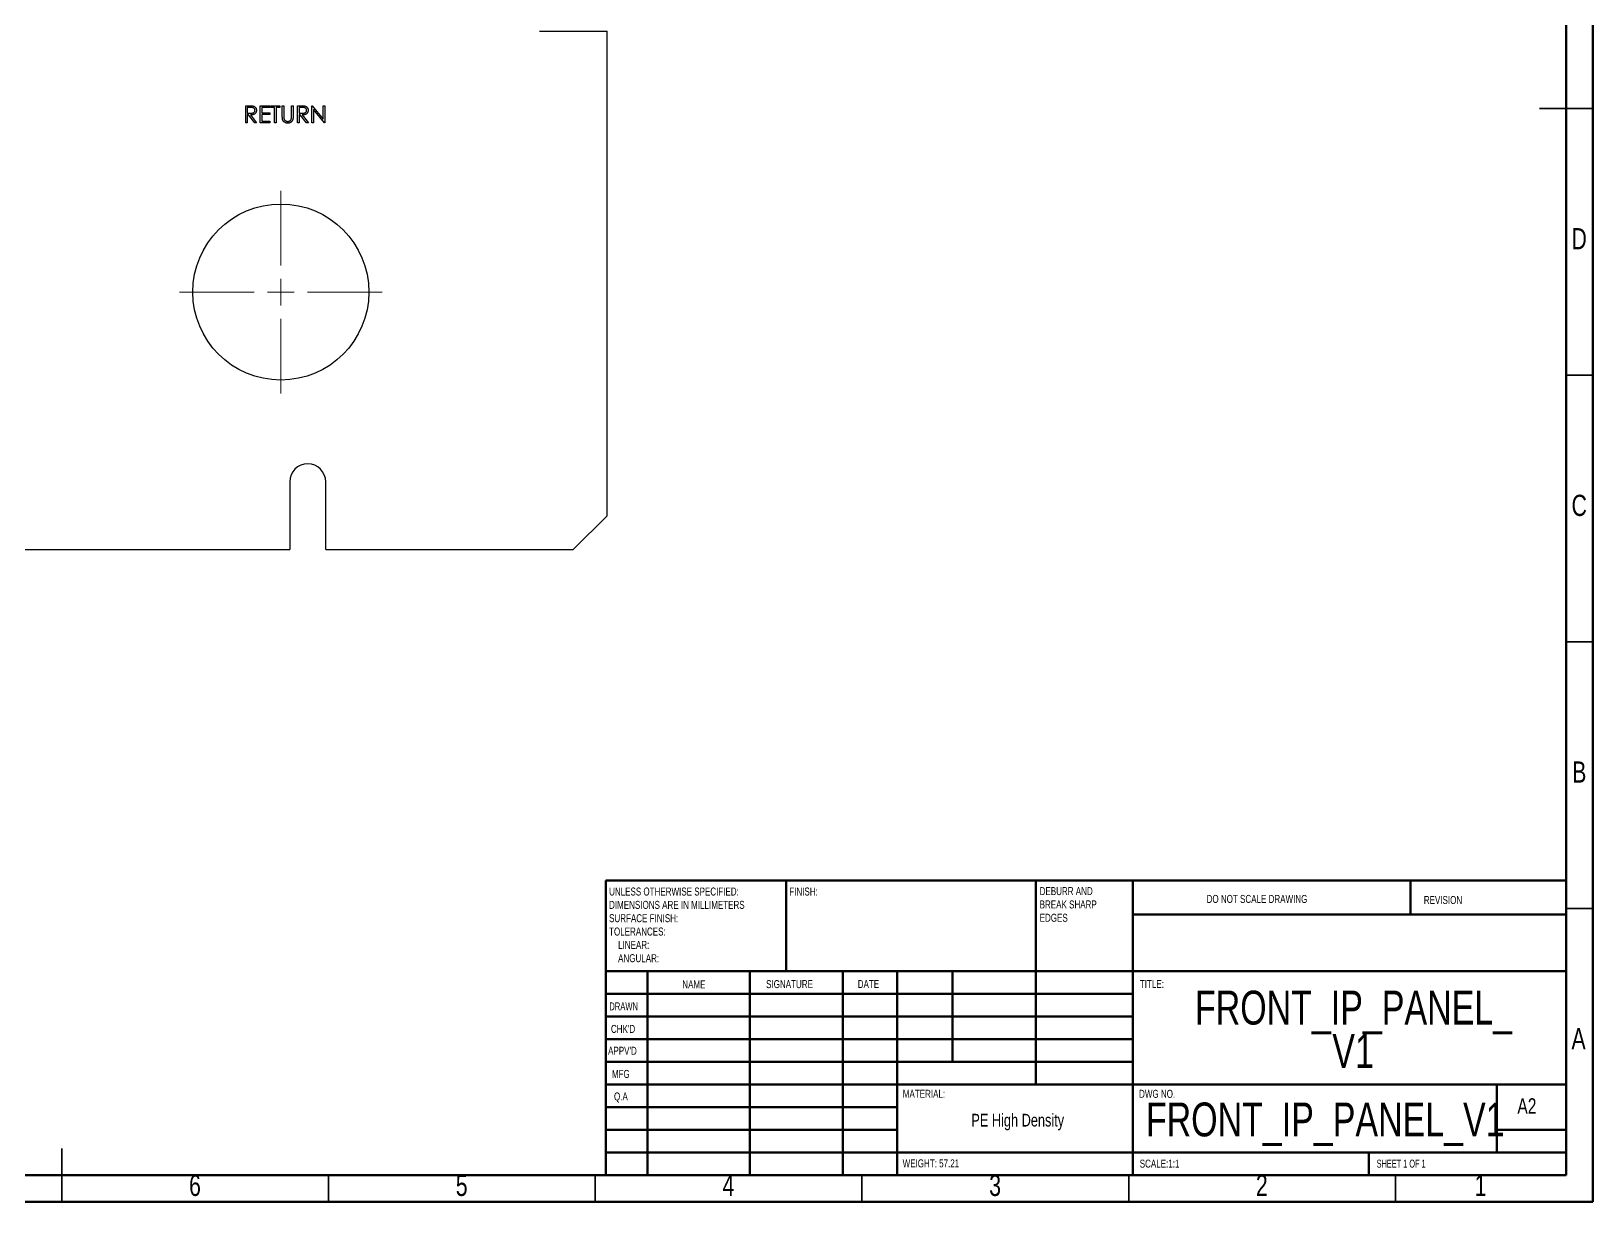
# Model space of a CAD drawing. Header units: millimetres. Extents: x 15 to 589, y 5 to 415.
# Drawn here: x 296.3 to 589, y 5 to 224.5 of the extents above; entities that cross this region are included whole.
import ezdxf

# ---------------------------------------------------------------- set-up
doc = ezdxf.new("R2010")
doc.units = ezdxf.units.MM
doc.styles.add('SLDTEXTSTYLE0', font='TXT', dxfattribs={"width": 0.686449})
doc.styles.add('SLDTEXTSTYLE1', font='TXT', dxfattribs={"width": 0.75})
doc.styles.add('SLDTEXTSTYLE2', font='TXT', dxfattribs={"width": 0.6875})

# ---------------------------------------------------------------- blocks, each defined once
blk = doc.blocks.new('SW_NOTE_0')
at = {"color": 0, "linetype": 'Continuous', "lineweight": 0, "char_height": 1.5, "attachment_point": 1, "style": 'SLDTEXTSTYLE1'}
for s, insert in [('UNLESS OTHERWISE SPECIFIED:', (0, 1.93)), ('DIMENSIONS ARE IN MILLIMETERS', (0, -0.57)), ('TOLERANCES:', (0, -5.57)), ('SURFACE FINISH:', (0, -3.07)), ('LINEAR:', (1.69, -8.07)), ('ANGULAR:', (1.69, -10.57))]:
    blk.add_mtext(s, dxfattribs=dict(at, insert=insert))
blk = doc.blocks.new('SW_NOTE_0_1')
at = {"color": 0, "linetype": 'Continuous', "lineweight": 0, "char_height": 1.5, "attachment_point": 1, "style": 'SLDTEXTSTYLE1'}
for s, insert in [('DEBURR AND', (0, 1.93)), ('BREAK SHARP', (0, -0.57)), ('EDGES', (0, -3.07))]:
    blk.add_mtext(s, dxfattribs=dict(at, insert=insert))
blk = doc.blocks.new('SW_NOTE_0_2')
at = {"color": 0, "linetype": 'Continuous', "lineweight": 0, "char_height": 6.35, "attachment_point": 2, "style": 'SLDTEXTSTYLE1'}
for s, insert in [('FRONT_IP_PANEL_', (35.42, 8.19)), ('V1', (35.34, 0.07))]:
    blk.add_mtext(s, dxfattribs=dict(at, insert=insert))
blk = doc.blocks.new('SW_CENTERMARKSYMBOL_0')
at = {"color": 0, "linetype": 'Continuous', "lineweight": 18}
for p, q in [((0, 5), (0, 19)), ((-5, 0), (-19, 0)), ((0, 0), (-2.5, 0)), ((0, 0), (0, 2.5)), ((0, 0), (0, -2.5)), ((0, 0), (2.5, 0)), ((5, 0), (19, 0)), ((0, -5), (0, -19))]:
    blk.add_line(p, q, dxfattribs=at)

msp = doc.modelspace()

# ---------------------------------------------------------------- linework, layer by layer
at = {"color": 7, "linetype": 'Continuous', "lineweight": 70}
for p, q in [((589, 415), (589, 5)), ((584, 410), (584, 10)), ((584, 10), (20, 10)), ((589, 5), (15, 5))]:
    msp.add_line(p, q, dxfattribs=at)
at = {"color": 7, "linetype": 'Continuous', "lineweight": 25}
for p, q in [((391.52, 224.47), (404.22, 224.47)), ((404.22, 133.62), (404.22, 224.47)), ((336.49, 210.49), (337.12, 210.49)), ((336.49, 207.32), (336.49, 210.49)), ((337.37, 210.17), (336.77, 210.17)), ((336.77, 210.17), (336.77, 209.11)), ((336.77, 209.11), (337.35, 209.1)), ((336.77, 208.78), (336.77, 207.32)), ((337.01, 208.78), (336.77, 208.78)), ((338.17, 207.32), (337.01, 208.78)), ((337.36, 208.78), (338.52, 207.32)), ((339.18, 210.49), (340.97, 210.49)), ((339.18, 207.32), (339.18, 210.49)), ((339.46, 210.17), (339.46, 209.19)), ((340.97, 210.17), (339.46, 210.17)), ((339.46, 209.19), (340.97, 209.19)), ((339.46, 208.86), (339.46, 207.64)), ((340.97, 208.86), (339.46, 208.86)), ((340.97, 210.49), (340.97, 210.17)), ((340.97, 209.19), (340.97, 208.86)), ((341.17, 210.49), (342.84, 210.49)), ((341.17, 210.17), (341.17, 210.49)), ((341.86, 210.17), (341.17, 210.17)), ((341.86, 207.32), (341.86, 210.17)), ((342.15, 210.17), (342.15, 207.32)), ((342.84, 210.17), (342.15, 210.17)), ((342.84, 210.49), (342.84, 210.17)), ((343.33, 210.49), (343.61, 210.49)), ((343.33, 208.57), (343.33, 210.49)), ((343.61, 210.49), (343.61, 208.59)), ((345.08, 210.49), (345.36, 210.49)), ((345.08, 208.59), (345.08, 210.49)), ((345.36, 210.49), (345.36, 208.57)), ((346.18, 210.49), (346.81, 210.49)), ((346.18, 207.32), (346.18, 210.49)), ((346.46, 210.17), (346.46, 209.11)), ((347.06, 210.17), (346.46, 210.17)), ((346.46, 209.11), (347.04, 209.1)), ((346.46, 208.78), (346.46, 207.32)), ((346.69, 208.78), (346.46, 208.78)), ((347.86, 207.32), (346.69, 208.78)), ((347.05, 208.78), (348.21, 207.32)), ((348.86, 210.49), (348.92, 210.49)), ((348.86, 207.32), (348.86, 210.49)), ((348.92, 210.49), (351.02, 207.99)), ((351.24, 207.32), (349.15, 209.81)), ((349.15, 209.81), (349.15, 207.32)), ((351.02, 210.49), (351.31, 210.49)), ((351.02, 207.99), (351.02, 210.49)), ((351.31, 210.49), (351.31, 207.32)), ((336.77, 207.32), (336.49, 207.32)), ((338.52, 207.32), (338.17, 207.32)), ((340.97, 207.32), (339.18, 207.32)), ((339.46, 207.64), (340.97, 207.64)), ((340.97, 207.64), (340.97, 207.32)), ((342.15, 207.32), (341.86, 207.32)), ((346.46, 207.32), (346.18, 207.32)), ((348.21, 207.32), (347.86, 207.32)), ((349.15, 207.32), (348.86, 207.32)), ((351.31, 207.32), (351.24, 207.32)), ((344.71, 139.97), (344.71, 127.27)), ((351.47, 127.27), (351.47, 139.97)), ((397.87, 127.27), (404.22, 133.62)), ((262.57, 127.27), (344.71, 127.27)), ((351.47, 127.27), (397.87, 127.27))]:
    msp.add_line(p, q, dxfattribs=at)
at = {"color": 7, "linetype": 'Continuous', "lineweight": 35}
for p, q in [((589, 210), (579, 210)), ((584, 210), (589, 210)), ((584, 160), (589, 160)), ((584, 110), (589, 110)), ((584, 60), (589, 60)), ((302, 5), (302, 15)), ((302, 10), (302, 5)), ((352, 10), (352, 5)), ((402, 10), (402, 5)), ((452, 10), (452, 5)), ((502, 10), (502, 5)), ((552, 10), (552, 5))]:
    msp.add_line(p, q, dxfattribs=at)
at = {"color": 7, "linetype": 'Continuous', "lineweight": 50}
for p, q in [((404, 65.25), (584, 65.25)), ((404, 65.25), (404, 10)), ((437.8, 48.25), (437.8, 65.25)), ((484.6, 65.25), (484.6, 27)), ((502.8, 65.25), (502.8, 10)), ((554.8, 58.88), (554.8, 65.25)), ((584, 58.88), (502.8, 58.88)), ((584, 48.25), (404, 48.25)), ((411.8, 48.25), (411.8, 10)), ((430.99, 48.25), (430.99, 10)), ((448.4, 48.25), (448.4, 10)), ((458.6, 10), (458.6, 48.25)), ((469, 31.25), (469, 48.25)), ((502.8, 44), (404, 44)), ((502.8, 39.75), (404, 39.75)), ((502.8, 35.5), (404, 35.5)), ((502.8, 31.25), (404, 31.25)), ((458.6, 27), (404, 27)), ((458.6, 27), (584, 27)), ((571, 14.25), (571, 27)), ((458.6, 22.75), (404, 22.75)), ((458.6, 18.5), (404, 18.5)), ((584, 18.5), (571, 18.5)), ((404, 14.25), (584, 14.25)), ((547, 10), (547, 14.25))]:
    msp.add_line(p, q, dxfattribs=at)
at = {"color": 7, "linetype": 'Continuous', "lineweight": 25}
msp.add_circle((343.06, 175.57), 16.5, dxfattribs=at)
msp.add_arc((348.09, 139.97), 3.38, 0, 180, dxfattribs=at)
for points, knots in [([(337.12, 210.49), (337.17, 210.49), (337.25, 210.49), (337.36, 210.49), (337.47, 210.49), (337.57, 210.48), (337.65, 210.47), (337.72, 210.47), (337.79, 210.46), (337.83, 210.45), (337.84, 210.45)], [0, 0, 0, 0, 0.1762578, 0.3384344, 0.4848221, 0.6171576, 0.7346984, 0.8373852, 0.9263724, 1, 1, 1, 1]), ([(337.35, 209.1), (337.38, 209.1), (337.43, 209.1), (337.51, 209.11), (337.58, 209.11), (337.65, 209.12), (337.71, 209.13), (337.76, 209.14), (337.81, 209.15), (337.87, 209.17), (337.93, 209.19), (338, 209.24), (338.06, 209.29), (338.11, 209.35), (338.15, 209.42), (338.18, 209.49), (338.2, 209.57), (338.2, 209.62), (338.2, 209.64)], [0, 0, 0, 0, 0.071668, 0.138913, 0.201185, 0.259124, 0.312255, 0.360682, 0.405086, 0.445102, 0.518778, 0.589462, 0.658462, 0.727283, 0.796322, 0.863175, 0.930949, 1, 1, 1, 1]), ([(338.48, 209.64), (338.48, 209.6), (338.48, 209.52), (338.46, 209.4), (338.42, 209.29), (338.36, 209.18), (338.29, 209.09), (338.21, 209.01), (338.11, 208.94), (338.02, 208.89), (337.94, 208.86), (337.87, 208.84), (337.8, 208.82), (337.72, 208.81), (337.64, 208.8), (337.55, 208.79), (337.46, 208.78), (337.39, 208.78), (337.36, 208.78)], [0, 0, 0, 0, 0.07878, 0.153721, 0.226714, 0.299191, 0.37119, 0.443006, 0.516689, 0.593217, 0.633873, 0.676989, 0.7229, 0.771959, 0.824211, 0.879379, 0.937948, 1, 1, 1, 1]), ([(338.2, 209.64), (338.2, 209.67), (338.2, 209.72), (338.18, 209.79), (338.15, 209.86), (338.11, 209.93), (338.06, 209.99), (338, 210.04), (337.94, 210.08), (337.88, 210.11), (337.82, 210.12), (337.78, 210.14), (337.72, 210.15), (337.66, 210.15), (337.6, 210.16), (337.53, 210.16), (337.45, 210.17), (337.4, 210.17), (337.37, 210.17)], [0, 0, 0, 0, 0.068814, 0.136365, 0.204019, 0.273064, 0.342913, 0.410965, 0.479169, 0.549308, 0.587652, 0.630647, 0.678879, 0.731934, 0.791111, 0.855283, 0.925086, 1, 1, 1, 1]), ([(337.84, 210.45), (337.87, 210.44), (337.91, 210.43), (337.98, 210.41), (338.04, 210.38), (338.1, 210.35), (338.16, 210.31), (338.21, 210.27), (338.26, 210.22), (338.31, 210.17), (338.35, 210.11), (338.38, 210.06), (338.42, 209.99), (338.44, 209.93), (338.46, 209.86), (338.47, 209.79), (338.48, 209.72), (338.48, 209.67), (338.48, 209.64)], [0, 0, 0, 0, 0.064217, 0.127064, 0.188745, 0.249132, 0.309453, 0.369827, 0.43065, 0.492352, 0.554072, 0.61569, 0.676798, 0.738439, 0.801317, 0.865185, 0.931641, 1, 1, 1, 1]), ([(343.38, 207.91), (343.38, 207.92), (343.37, 207.96), (343.36, 208.02), (343.35, 208.09), (343.34, 208.17), (343.34, 208.26), (343.33, 208.35), (343.33, 208.46), (343.33, 208.54), (343.33, 208.57)], [0, 0, 0, 0, 0.07813, 0.169465, 0.274335, 0.39211, 0.523687, 0.668365, 0.827132, 1, 1, 1, 1]), ([(344.38, 207.24), (344.35, 207.24), (344.29, 207.24), (344.2, 207.25), (344.11, 207.26), (344.03, 207.28), (343.95, 207.31), (343.88, 207.34), (343.81, 207.38), (343.74, 207.42), (343.67, 207.46), (343.62, 207.52), (343.56, 207.57), (343.52, 207.63), (343.47, 207.69), (343.44, 207.76), (343.41, 207.83), (343.39, 207.88), (343.38, 207.91)], [0, 0, 0, 0, 0.071175, 0.139644, 0.206317, 0.271373, 0.335418, 0.398076, 0.460608, 0.52297, 0.584716, 0.644895, 0.704291, 0.762998, 0.821087, 0.880104, 0.939388, 1, 1, 1, 1]), ([(343.61, 208.59), (343.61, 208.56), (343.61, 208.51), (343.61, 208.44), (343.61, 208.37), (343.61, 208.32), (343.62, 208.27), (343.62, 208.23), (343.62, 208.19), (343.62, 208.18), (343.62, 208.17)], [0, 0, 0, 0, 0.1910786, 0.3626046, 0.5160988, 0.650038, 0.7659767, 0.862374, 0.9408421, 1, 1, 1, 1]), ([(343.62, 208.17), (343.63, 208.14), (343.64, 208.08), (343.66, 208), (343.69, 207.92), (343.73, 207.85), (343.78, 207.79), (343.84, 207.74), (343.92, 207.69), (344, 207.64), (344.09, 207.61), (344.18, 207.58), (344.27, 207.56), (344.33, 207.56), (344.36, 207.56)], [0, 0, 0, 0, 0.086315, 0.167766, 0.244433, 0.318135, 0.391884, 0.470068, 0.553904, 0.644339, 0.736875, 0.826168, 0.913679, 1, 1, 1, 1]), ([(344.36, 207.56), (344.39, 207.56), (344.44, 207.56), (344.51, 207.58), (344.59, 207.6), (344.66, 207.63), (344.73, 207.66), (344.79, 207.71), (344.85, 207.76), (344.9, 207.81), (344.95, 207.87), (344.99, 207.94), (345.02, 208.02), (345.04, 208.07), (345.05, 208.1)], [0, 0, 0, 0, 0.0828906, 0.1653025, 0.2477619, 0.3315277, 0.4152798, 0.4963662, 0.5771513, 0.6577825, 0.7393216, 0.8237931, 0.909476, 1, 1, 1, 1]), ([(345.36, 208.57), (345.36, 208.54), (345.36, 208.47), (345.36, 208.37), (345.35, 208.28), (345.34, 208.19), (345.33, 208.11), (345.32, 208.03), (345.3, 207.96), (345.28, 207.89), (345.26, 207.82), (345.23, 207.76), (345.2, 207.7), (345.16, 207.64), (345.12, 207.58), (345.07, 207.53), (345.02, 207.48), (344.96, 207.43), (344.9, 207.38), (344.83, 207.34), (344.77, 207.31), (344.69, 207.28), (344.62, 207.26), (344.54, 207.25), (344.46, 207.24), (344.4, 207.24), (344.38, 207.24)], [0, 0, 0, 0, 0.054858, 0.107059, 0.156978, 0.203992, 0.248492, 0.290483, 0.330489, 0.367886, 0.403858, 0.440009, 0.476295, 0.512792, 0.550485, 0.588381, 0.627645, 0.667979, 0.708433, 0.748602, 0.789088, 0.829461, 0.870371, 0.912214, 0.955547, 1, 1, 1, 1]), ([(345.05, 208.1), (345.05, 208.11), (345.05, 208.13), (345.06, 208.17), (345.07, 208.22), (345.07, 208.28), (345.07, 208.35), (345.08, 208.42), (345.08, 208.5), (345.08, 208.56), (345.08, 208.59)], [0, 0, 0, 0, 0.069835, 0.155621, 0.257802, 0.373811, 0.506402, 0.655564, 0.820079, 1, 1, 1, 1]), ([(346.81, 210.49), (346.85, 210.49), (346.94, 210.49), (347.05, 210.49), (347.16, 210.49), (347.25, 210.48), (347.34, 210.47), (347.41, 210.47), (347.48, 210.46), (347.51, 210.45), (347.53, 210.45)], [0, 0, 0, 0, 0.1762578, 0.3384344, 0.4848221, 0.6171576, 0.7346984, 0.8373852, 0.9263724, 1, 1, 1, 1]), ([(347.04, 209.1), (347.07, 209.1), (347.12, 209.1), (347.2, 209.11), (347.27, 209.11), (347.33, 209.12), (347.39, 209.13), (347.45, 209.14), (347.5, 209.15), (347.56, 209.17), (347.62, 209.19), (347.69, 209.24), (347.75, 209.29), (347.8, 209.35), (347.84, 209.42), (347.87, 209.49), (347.88, 209.57), (347.89, 209.62), (347.89, 209.64)], [0, 0, 0, 0, 0.071668, 0.138913, 0.201185, 0.259124, 0.312255, 0.360682, 0.405086, 0.445102, 0.518778, 0.589462, 0.658462, 0.727283, 0.796322, 0.863175, 0.930949, 1, 1, 1, 1]), ([(348.17, 209.64), (348.17, 209.6), (348.17, 209.52), (348.14, 209.4), (348.1, 209.29), (348.05, 209.18), (347.98, 209.09), (347.9, 209.01), (347.8, 208.94), (347.71, 208.89), (347.63, 208.86), (347.56, 208.84), (347.49, 208.82), (347.41, 208.81), (347.33, 208.8), (347.24, 208.79), (347.14, 208.78), (347.08, 208.78), (347.05, 208.78)], [0, 0, 0, 0, 0.07878, 0.153721, 0.226714, 0.299191, 0.37119, 0.443006, 0.516689, 0.593217, 0.633873, 0.676989, 0.7229, 0.771959, 0.824211, 0.879379, 0.937948, 1, 1, 1, 1]), ([(347.89, 209.64), (347.89, 209.67), (347.88, 209.72), (347.87, 209.79), (347.84, 209.86), (347.8, 209.93), (347.75, 209.99), (347.69, 210.04), (347.62, 210.08), (347.56, 210.11), (347.51, 210.12), (347.46, 210.14), (347.41, 210.15), (347.35, 210.15), (347.29, 210.16), (347.22, 210.16), (347.14, 210.17), (347.08, 210.17), (347.06, 210.17)], [0, 0, 0, 0, 0.068814, 0.136365, 0.204019, 0.273064, 0.342913, 0.410965, 0.479169, 0.549308, 0.587652, 0.630647, 0.678879, 0.731934, 0.791111, 0.855283, 0.925086, 1, 1, 1, 1]), ([(347.53, 210.45), (347.55, 210.44), (347.6, 210.43), (347.67, 210.41), (347.73, 210.38), (347.79, 210.35), (347.85, 210.31), (347.9, 210.27), (347.95, 210.22), (347.99, 210.17), (348.04, 210.11), (348.07, 210.06), (348.1, 209.99), (348.13, 209.93), (348.15, 209.86), (348.16, 209.79), (348.17, 209.72), (348.17, 209.67), (348.17, 209.64)], [0, 0, 0, 0, 0.064217, 0.127064, 0.188745, 0.249132, 0.309453, 0.369827, 0.43065, 0.492352, 0.554072, 0.61569, 0.676798, 0.738439, 0.801317, 0.865185, 0.931641, 1, 1, 1, 1])]:
    msp.add_open_spline(points, degree=3, knots=knots, dxfattribs=at)

# ---------------------------------------------------------------- block references
at = {"color": 7, "linetype": 'Continuous', "lineweight": 0}
for name, p in [('SW_CENTERMARKSYMBOL_0', (343.06, 175.57)), ('SW_NOTE_0', (404.59, 61.99)), ('SW_NOTE_0_1', (485.31, 62.07)), ('SW_NOTE_0_2', (508.73, 36.39))]:
    msp.add_blockref(name, p, dxfattribs=at)

# ---------------------------------------------------------------- texts
for s, insert, char_height, attachment_point, style in [('D', (586.45, 187.56), 3.97, 2, 'SLDTEXTSTYLE1'), ('C', (586.46, 137.56), 3.97, 2, 'SLDTEXTSTYLE1'), ('B', (586.47, 87.56), 3.97, 2, 'SLDTEXTSTYLE1'), ('FINISH:', (438.37, 63.92), 1.5, 1, 'SLDTEXTSTYLE1'), ('DO NOT SCALE DRAWING', (516.61, 62.53), 1.5, 1, 'SLDTEXTSTYLE1'), ('REVISION', (557.33, 62.33), 1.5, 1, 'SLDTEXTSTYLE1'), ('NAME', (418.32, 46.5), 1.5, 1, 'SLDTEXTSTYLE1'), ('SIGNATURE', (434.03, 46.56), 1.5, 1, 'SLDTEXTSTYLE1'), ('DATE', (451.21, 46.58), 1.5, 1, 'SLDTEXTSTYLE1'), ('TITLE:', (504.09, 46.58), 1.5, 1, 'SLDTEXTSTYLE1'), ('DRAWN', (404.64, 42.38), 1.5, 1, 'SLDTEXTSTYLE0'), ("CHK'D", (404.94, 38.16), 1.5, 1, 'SLDTEXTSTYLE1'), ('A', (586.34, 37.56), 3.97, 2, 'SLDTEXTSTYLE1'), ("APPV'D", (404.4, 34.07), 1.5, 1, 'SLDTEXTSTYLE1'), ('MFG', (405.12, 29.72), 1.5, 1, 'SLDTEXTSTYLE1'), ('Q.A', (405.51, 25.5), 1.5, 1, 'SLDTEXTSTYLE1'), ('MATERIAL:', (459.65, 25.99), 1.5, 1, 'SLDTEXTSTYLE1'), ('DWG NO.', (503.95, 25.99), 1.5, 1, 'SLDTEXTSTYLE1'), ('FRONT_IP_PANEL_V1', (538.85, 23.61), 6.35, 2, 'SLDTEXTSTYLE1'), ('A2', (574.87, 24.41), 2.91, 1, 'SLDTEXTSTYLE1'), ('PE High Density', (481.2, 21.49), 2.3813, 2, 'SLDTEXTSTYLE1'), ('WEIGHT: 57.21', (459.62, 12.95), 1.4986, 1, 'SLDTEXTSTYLE1'), ('SCALE:1:1', (504.07, 12.9), 1.5, 1, 'SLDTEXTSTYLE1'), ('SHEET 1 OF 1', (548.48, 12.9), 1.5, 1, 'SLDTEXTSTYLE2'), ('6', (326.96, 10.06), 3.97, 2, 'SLDTEXTSTYLE1'), ('5', (376.96, 10.06), 3.97, 2, 'SLDTEXTSTYLE1'), ('4', (426.96, 10.06), 3.97, 2, 'SLDTEXTSTYLE1'), ('3', (476.96, 10.06), 3.97, 2, 'SLDTEXTSTYLE1'), ('2', (526.96, 10.06), 3.97, 2, 'SLDTEXTSTYLE1'), ('1', (567.96, 10.06), 3.97, 2, 'SLDTEXTSTYLE1')]:
    msp.add_mtext(s, dxfattribs=dict(at, insert=insert, char_height=char_height, attachment_point=attachment_point, style=style))

doc.saveas('drawing.dxf')
